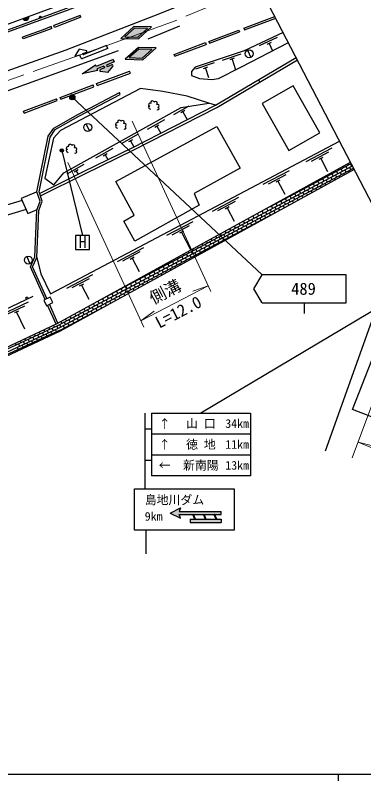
# Model space of a CAD drawing. Units: millimetres at full size, sheet at 1:1000; details may follow other scales. Extents: x 40000 to 680000, y 20000 to 380000.
# Drawn here: x 219058 to 271897, y 204000 to 320045 of the extents above; entities that cross this region are included whole.
import ezdxf
from ezdxf.enums import TextEntityAlignment as Align

# ---------------------------------------------------------------- set-up
doc = ezdxf.new("R2010")
doc.units = ezdxf.units.MM
doc.header["$LTSCALE"] = 1000
doc.linetypes.add('CHAIN', pattern=[18.5, 12, -1.5, 3.5, -1.5])
for name, color, linetype, lineweight in [('M-BGD', 7, 'Continuous', 25), ('M-BGD-EXST', 7, 'Continuous', 25), ('M-BMK', 2, 'CHAIN', 13), ('M-BMK-OTRS', 5, 'Continuous', 25), ('M-STR-HTXT', 7, 'Continuous', 13), ('M-STR-STRC', 7, 'Continuous', 25), ('M-TTL-BAND', 7, 'Continuous', 25)]:
    doc.layers.add(name, color=color, linetype=linetype, lineweight=lineweight)
doc.styles.add('ＭＳ ゴシック', font='')
doc.styles.get('ＭＳ ゴシック').set_extended_font_data('MS Gothic')

msp = doc.modelspace()

# ---------------------------------------------------------------- hatches: boundary and pattern name
at = {"layer": 'M-BGD'}
for points in [[(221133, 319872), (220202, 319533, 0.82183)], [(222674, 319568), (223051, 319705, 0.4608), (222782, 319857, 0.4608)]]:
    msp.add_hatch(color=256, dxfattribs=at).paths.add_polyline_path(points)
at = {"layer": 'M-BGD-EXST'}
msp.add_hatch(color=256, dxfattribs=at).paths.add_polyline_path([(225894, 299449, 0.41421), (226233, 299349, 0.41421), (226333, 299688, 1)])
at = {"layer": 'M-STR-STRC'}
for points in [[(237746, 316489), (239737, 318302), (237045, 318362), (235054, 316550), (237746, 316489), (237652, 316741), (239106, 318066), (237139, 318110), (235684, 316785), (237652, 316741)], [(237723, 315188), (235710, 313400), (238401, 313306), (240414, 315095), (237723, 315188), (237815, 314935), (236344, 313628), (238310, 313560), (239781, 314866), (237815, 314935)], [(233006, 312237), (232902, 312492), (234073, 312969), (233923, 313337), (231320, 312277), (231216, 312531), (229175, 311188), (231573, 311654), (231470, 311908), (232469, 312315), (232573, 312061), (231953, 311808, 0.77336), (231991, 311520), (233100, 311385), (233865, 312281, 0.78564), (233694, 312517)], [(228041, 307842, 0.41421), (227489, 307964, 0.41421), (227366, 307412, 1)], [(243901, 244335), (244125, 243794), (242527, 244585), (244125, 245377), (243901, 244835), (250280, 244835), (250280, 244335)], [(246003, 244335), (246111, 244335), (246398, 243635), (246344, 243635), (246290, 243635)], [(247607, 244335), (247715, 244335), (248002, 243635), (247948, 243635), (247894, 243635)], [(249211, 244335), (249319, 244335), (249606, 243635), (249552, 243635), (249498, 243635)], [(245589, 243135), (245589, 243635), (246344, 243635), (247948, 243635), (249552, 243635), (250280, 243635), (250280, 243135)]]:
    msp.add_hatch(color=256, dxfattribs=at).paths.add_polyline_path(points)
h = msp.add_hatch(color=256, dxfattribs=at)
edge = h.paths.add_edge_path()
edge.add_line((229323, 314154), (229285, 314246))

# ---------------------------------------------------------------- linework, layer by layer
at = {"layer": 'M-BGD'}
for p, q in [((228890, 320022), (224897, 318490)), ((228998, 319742), (225004, 318209)), ((228998, 319742), (228890, 320022)), ((253694, 318099), (258420, 319888)), ((253800, 317819), (258559, 319620)), ((224599, 318054), (224491, 318334)), ((225004, 318209), (224897, 318490)), ((253694, 318099), (253800, 317819)), ((248406, 316098), (252935, 317812)), ((248512, 315817), (253041, 317532)), ((252935, 317812), (253041, 317532)), ((220236, 316461), (220135, 316743)), ((243156, 314111), (247918, 315913)), ((247918, 315913), (248024, 315633)), ((248406, 316098), (248512, 315817)), ((258768, 316662), (256049, 315395)), ((257853, 315905), (257218, 315609)), ((257535, 315757), (258045, 314664)), ((243262, 313830), (248024, 315633)), ((254276, 314759), (254769, 313664)), ((243262, 313830), (243156, 314111)), ((253251, 314175), (250408, 313218)), ((252257, 313524), (251593, 313301)), ((251925, 313412), (252472, 311787)), ((249215, 312817), (246372, 311860)), ((248221, 312166), (247558, 311943)), ((231392, 309681), (236401, 311564)), ((231497, 309400), (236507, 311283)), ((236507, 311283), (236401, 311564)), ((247889, 312054), (248368, 310633)), ((255944, 310274), (256147, 309929)), ((225850, 307597), (230860, 309481)), ((225955, 307316), (230965, 309200)), ((230965, 309200), (230860, 309481)), ((231497, 309400), (231392, 309681)), ((225955, 307316), (225850, 307597)), ((234983, 308056), (234844, 308322)), ((220308, 305514), (225318, 307397)), ((220414, 305233), (225423, 307116)), ((225423, 307116), (225318, 307397)), ((220414, 305233), (220308, 305514)), ((245365, 306250), (243028, 304952)), ((244791, 305588), (244179, 305248)), ((244485, 305418), (245138, 304243)), ((241698, 304213), (239076, 302756)), ((229769, 303571), (230332, 302511)), ((240838, 303392), (240226, 303052)), ((240532, 303222), (241112, 302179)), ((237714, 301999), (235092, 300542)), ((236855, 301178), (236243, 300838)), ((236549, 301008), (237055, 300098)), ((233866, 299861), (231244, 298404)), ((267086, 299916), (263108, 297812)), ((233006, 299040), (232394, 298700)), ((232700, 298870), (233095, 298159)), ((266563, 299300), (263911, 297898)), ((265687, 298497), (265068, 298170)), ((265377, 298334), (266411, 296380)), ((229471, 297419), (226849, 295962)), ((245868, 284307), (270177, 297232)), ((257660, 291030), (269993, 297587)), ((268847, 296978), (268765, 297132)), ((269387, 296812), (269200, 297166)), ((269553, 297353), (269466, 297517)), ((270094, 297188), (269906, 297541)), ((228612, 296598), (228000, 296258)), ((228306, 296428), (228574, 295945)), ((246036, 283943), (270361, 296877)), ((260597, 296484), (256618, 294381)), ((266727, 295851), (266661, 295976)), ((267268, 295686), (267081, 296039)), ((267434, 296227), (267362, 296361)), ((267975, 296061), (267787, 296414)), ((268140, 296602), (268063, 296747)), ((268516, 295896), (268328, 296249)), ((268681, 296437), (268493, 296790)), ((268980, 295875), (268869, 296084)), ((269222, 296271), (269034, 296625)), ((269681, 296261), (269575, 296459)), ((269928, 296647), (269741, 297000)), ((270382, 296646), (270282, 296835)), ((260074, 295869), (257422, 294466)), ((259197, 295066), (258579, 294739)), ((258888, 294902), (259936, 292921)), ((264608, 294724), (264557, 294820)), ((265149, 294559), (264962, 294912)), ((265315, 295100), (265259, 295205)), ((265856, 294934), (265668, 295288)), ((266021, 295475), (265960, 295591)), ((266397, 294769), (266209, 295122)), ((266562, 295310), (266374, 295663)), ((266876, 294720), (266750, 294957)), ((267103, 295145), (266915, 295498)), ((267577, 295105), (267456, 295332)), ((267809, 295520), (267622, 295873)), ((268278, 295490), (268163, 295708)), ((262489, 293598), (262454, 293664)), ((263030, 293432), (262842, 293785)), ((263196, 293973), (263155, 294049)), ((263571, 293267), (263383, 293620)), ((263737, 293808), (263549, 294161)), ((263902, 294349), (263856, 294435)), ((264278, 293642), (264090, 293996)), ((264443, 294183), (264255, 294537)), ((264773, 293564), (264631, 293830)), ((264984, 294018), (264796, 294371)), ((265474, 293949), (265337, 294206)), ((265690, 294394), (265503, 294747)), ((266175, 294334), (266043, 294581)), ((260370, 292471), (260350, 292508)), ((260911, 292305), (260723, 292659)), ((261077, 292846), (261052, 292894)), ((261452, 292140), (261264, 292493)), ((261618, 292681), (261430, 293034)), ((261783, 293222), (261753, 293279)), ((262159, 292516), (261971, 292869)), ((262324, 293057), (262136, 293410)), ((262669, 292408), (262512, 292703)), ((262865, 292891), (262677, 293244)), ((263370, 292793), (263218, 293079)), ((264071, 293178), (263924, 293455)), ((220085, 291988), (186033, 281828)), ((252914, 292422), (248936, 290318)), ((252392, 291806), (249740, 290404)), ((258251, 291344), (258247, 291352)), ((258792, 291179), (258604, 291532)), ((258958, 291720), (258948, 291738)), ((259333, 291013), (259145, 291366)), ((259498, 291554), (259311, 291907)), ((259664, 292095), (259649, 292123)), ((260039, 291389), (259852, 291742)), ((260205, 291930), (260017, 292283)), ((260565, 291252), (260393, 291577)), ((260746, 291764), (260558, 292118)), ((261267, 291637), (261099, 291952)), ((261968, 292022), (261805, 292328)), ((220689, 290606), (186461, 280394)), ((246204, 283580), (258538, 290137)), ((251515, 291003), (250896, 290676)), ((251206, 290840), (252267, 288833)), ((256673, 290052), (256494, 290389)), ((257214, 289887), (257026, 290240)), ((257379, 290428), (257195, 290774)), ((257920, 290262), (257733, 290615)), ((258086, 290803), (257898, 291156)), ((258461, 290097), (258274, 290450)), ((258627, 290638), (258439, 290991)), ((259163, 290481), (258980, 290826)), ((259864, 290866), (259686, 291201)), ((254554, 288925), (254390, 289233)), ((255095, 288760), (254907, 289113)), ((255260, 289301), (255092, 289618)), ((255801, 289135), (255614, 289489)), ((255967, 289676), (255793, 290004)), ((256342, 288970), (256154, 289323)), ((256508, 289511), (256320, 289864)), ((256709, 289132), (256695, 289158)), ((257049, 289346), (256861, 289699)), ((257410, 289518), (257402, 289533)), ((257755, 289721), (257567, 290074)), ((258111, 289903), (258108, 289909)), ((245968, 288749), (241990, 286645)), ((245445, 288133), (242793, 286730)), ((252435, 287799), (252287, 288077)), ((252976, 287633), (252788, 287986)), ((253141, 288174), (252988, 288462)), ((253517, 287468), (253329, 287821)), ((253682, 288009), (253494, 288362)), ((253848, 288550), (253689, 288848)), ((254223, 287843), (254035, 288196)), ((254389, 288384), (254201, 288737)), ((254605, 287976), (254576, 288031)), ((254930, 288219), (254742, 288572)), ((255307, 288362), (255283, 288407)), ((255636, 288594), (255448, 288948)), ((256008, 288747), (255989, 288782)), ((244569, 287330), (243950, 287003)), ((244259, 287166), (245694, 284454)), ((250316, 286672), (250183, 286921)), ((250857, 286506), (250669, 286860)), ((251022, 287047), (250884, 287306)), ((251398, 286341), (251210, 286694)), ((251563, 286882), (251375, 287235)), ((251729, 287423), (251586, 287692)), ((252104, 286717), (251916, 287070)), ((252270, 287258), (252082, 287611)), ((252502, 286821), (252457, 286904)), ((252810, 287092), (252623, 287445)), ((253203, 287206), (253164, 287280)), ((253904, 287591), (253870, 287656)), ((248197, 285545), (248080, 285765)), ((248738, 285380), (248550, 285733)), ((248903, 285921), (248781, 286150)), ((249279, 285214), (249091, 285567)), ((249444, 285755), (249256, 286108)), ((249609, 286296), (249482, 286536)), ((249985, 285590), (249797, 285943)), ((250150, 286131), (249963, 286484)), ((250398, 285665), (250338, 285778)), ((250691, 285965), (250504, 286319)), ((251100, 286050), (251045, 286153)), ((251801, 286435), (251751, 286529)), ((238486, 284792), (234508, 282688)), ((246078, 284418), (245976, 284609)), ((246619, 284253), (246431, 284606)), ((246784, 284794), (246677, 284995)), ((247160, 284088), (246972, 284441)), ((247325, 284629), (247137, 284982)), ((247490, 285169), (247379, 285380)), ((247866, 284463), (247678, 284816)), ((248031, 285004), (247844, 285357)), ((248295, 284509), (248219, 284651)), ((248572, 284839), (248385, 285192)), ((248996, 284894), (248926, 285026)), ((249697, 285279), (249632, 285402)), ((220791, 283479), (221282, 282384)), ((237963, 284176), (235311, 282774)), ((235721, 278912), (245868, 284307)), ((235889, 278548), (246036, 283943)), ((236057, 278184), (246204, 283580)), ((237087, 283373), (236468, 283046)), ((236777, 283210), (237843, 281195)), ((243959, 283292), (243873, 283453)), ((244500, 283126), (244312, 283479)), ((244665, 283667), (244574, 283839)), ((245041, 282961), (244853, 283314)), ((245206, 283502), (245018, 283855)), ((245371, 284043), (245275, 284224)), ((245747, 283336), (245559, 283690)), ((245912, 283877), (245724, 284231)), ((246191, 283353), (246100, 283524)), ((246453, 283712), (246265, 284065)), ((246892, 283738), (246806, 283900)), ((247594, 284123), (247513, 284275)), ((241840, 282165), (241769, 282297)), ((242380, 281999), (242193, 282353)), ((242546, 282540), (242470, 282683)), ((242921, 281834), (242734, 282187)), ((243087, 282375), (242899, 282728)), ((243252, 282916), (243171, 283068)), ((243387, 281811), (243275, 282022)), ((243628, 282210), (243440, 282563)), ((243793, 282751), (243605, 283104)), ((244088, 282197), (243981, 282397)), ((244334, 282585), (244146, 282938)), ((244789, 282582), (244687, 282773)), ((245490, 282967), (245394, 283149)), ((239555, 280497), (239367, 280850)), ((239720, 281038), (239666, 281141)), ((240261, 280873), (240074, 281226)), ((240427, 281414), (240367, 281527)), ((240802, 280707), (240615, 281061)), ((240968, 281248), (240780, 281601)), ((241133, 281789), (241068, 281912)), ((241283, 280655), (241156, 280895)), ((241509, 281083), (241321, 281436)), ((241674, 281624), (241486, 281977)), ((241984, 281041), (241862, 281271)), ((242215, 281458), (242027, 281812)), ((242685, 281426), (242568, 281646)), ((230786, 280720), (226808, 278617)), ((230263, 280105), (227611, 278702)), ((237436, 279370), (237248, 279724)), ((237601, 279911), (237562, 279985)), ((238142, 279746), (237955, 280099)), ((238308, 280287), (238263, 280371)), ((238683, 279581), (238496, 279934)), ((238849, 280122), (238661, 280475)), ((239014, 280663), (238964, 280756)), ((239179, 279500), (239036, 279768)), ((239390, 279956), (239202, 280309)), ((239881, 279885), (239743, 280144)), ((240096, 280332), (239908, 280685)), ((240582, 280270), (240449, 280520)), ((225519, 273034), (235889, 278548)), ((229387, 279302), (228768, 278975)), ((229078, 279138), (230201, 277014)), ((232231, 277056), (235721, 278912)), ((235317, 278244), (235129, 278597)), ((235482, 278785), (235458, 278829)), ((236023, 278619), (235835, 278972)), ((236189, 279160), (236160, 279215)), ((236564, 278454), (236376, 278807)), ((236730, 278995), (236542, 279348)), ((236895, 279536), (236861, 279600)), ((237076, 278344), (236917, 278642)), ((237271, 278829), (237083, 279183)), ((237777, 278729), (237624, 279017)), ((237977, 279205), (237789, 279558)), ((238478, 279114), (238330, 279393)), ((211073, 272431), (221782, 277473)), ((225700, 272677), (236057, 278184)), ((233198, 277117), (233010, 277470)), ((233363, 277658), (233355, 277674)), ((233904, 277493), (233716, 277846)), ((234070, 278034), (234056, 278059)), ((234445, 277327), (234257, 277680)), ((234611, 277868), (234423, 278221)), ((234776, 278409), (234757, 278444)), ((234972, 277188), (234798, 277515)), ((235152, 277703), (234964, 278056)), ((235674, 277573), (235505, 277891)), ((235858, 278078), (235670, 278431)), ((236375, 277958), (236211, 278266)), ((221018, 276561), (216947, 274644)), ((225519, 273367), (224234, 276228)), ((231079, 275990), (230901, 276325)), ((231785, 276366), (231602, 276710)), ((232326, 276200), (232138, 276554)), ((232491, 276741), (232304, 277095)), ((232657, 277282), (232654, 277288)), ((232867, 276035), (232679, 276388)), ((233032, 276576), (232845, 276929)), ((233570, 276417), (233386, 276764)), ((233739, 276952), (233551, 277305)), ((234271, 276802), (234092, 277139)), ((220467, 275970), (217753, 274692)), ((219555, 275209), (218921, 274910)), ((219238, 275060), (220444, 272498)), ((225251, 273231), (223964, 276096)), ((225882, 272321), (233109, 276163)), ((228960, 274863), (228797, 275169)), ((229501, 274698), (229313, 275051)), ((229666, 275239), (229498, 275554)), ((230207, 275074), (230019, 275427)), ((230372, 275615), (230200, 275940)), ((230748, 274908), (230560, 275261)), ((230913, 275449), (230726, 275802)), ((231116, 275068), (231101, 275096)), ((231454, 275284), (231267, 275637)), ((231620, 275825), (231432, 276178)), ((231817, 275454), (231808, 275472)), ((232161, 275659), (231973, 276013)), ((232518, 275839), (232514, 275847)), ((226841, 273737), (226694, 274013)), ((227382, 273571), (227194, 273925)), ((227547, 274112), (227395, 274398)), ((228088, 273947), (227900, 274300)), ((228253, 274488), (228096, 274784)), ((228629, 273782), (228441, 274135)), ((228794, 274323), (228607, 274676)), ((229012, 273912), (228982, 273969)), ((229335, 274157), (229147, 274510)), ((229714, 274298), (229688, 274345)), ((230042, 274533), (229854, 274886)), ((230415, 274683), (230395, 274721)), ((213116, 267250), (225519, 273034)), ((224265, 272449), (224142, 272712)), ((224990, 272787), (224867, 273051)), ((225522, 272594), (225353, 272956)), ((225969, 272820), (225781, 273173)), ((226134, 273361), (225993, 273628)), ((226510, 272655), (226322, 273008)), ((226675, 273196), (226487, 273549)), ((226909, 272757), (226863, 272843)), ((227216, 273030), (227028, 273384)), ((227610, 273142), (227569, 273218)), ((227923, 273406), (227735, 273759)), ((228311, 273527), (228276, 273594)), ((213264, 266878), (225700, 272677)), ((222090, 271435), (221969, 271695)), ((222621, 271242), (222452, 271604)), ((222815, 271773), (222693, 272034)), ((223346, 271580), (223177, 271942)), ((223540, 272111), (223418, 272373)), ((223866, 271412), (223709, 271749)), ((224071, 271918), (223902, 272280)), ((224289, 271451), (224228, 271582)), ((224590, 271751), (224434, 272087)), ((224797, 272256), (224627, 272618)), ((225014, 271790), (224953, 271920)), ((225315, 272090), (225159, 272425)), ((225755, 272137), (225705, 272243)), ((219915, 270421), (219795, 270677)), ((220446, 270227), (220277, 270590)), ((220640, 270759), (220520, 271017)), ((220968, 270056), (220809, 270396)), ((221171, 270565), (221002, 270928)), ((221365, 271097), (221244, 271356)), ((221692, 270395), (221534, 270734)), ((221896, 270903), (221727, 271266)), ((222116, 270433), (222054, 270564)), ((222417, 270734), (222259, 271072)), ((222840, 270772), (222779, 270903)), ((223141, 271073), (222984, 271411)), ((223565, 271112), (223504, 271243)), ((219190, 270083), (219070, 270338)), ((219519, 269377), (219359, 269720)), ((219721, 269889), (219552, 270252)), ((219942, 269416), (219881, 269547)), ((220243, 269716), (220084, 270058)), ((220666, 269755), (220605, 269886)), ((221407, 270102), (221346, 270233)), ((219217, 269077), (219156, 269208))]:
    msp.add_line(p, q, dxfattribs=at)
for points in [[(252063, 332139), (236830, 324952), (226649, 321017), (215885, 317094), (207672, 314356), (203323, 313206), (201071, 312826), (199183, 312698), (196019, 312624), (194932, 312653), (192471, 313024), (190637, 313689), (188801, 314751), (186587, 316742), (184857, 315696), (181792, 319962), (178499, 324545), (174038, 330531)], [(252201, 331872), (236949, 324676), (226755, 320736), (215984, 316810), (207758, 314069), (203386, 312913), (201106, 312528), (199197, 312398), (196018, 312324), (194905, 312353), (192397, 312732), (190510, 313416), (188624, 314507), (186552, 316371), (184775, 315296), (181548, 319787), (178257, 324368), (173797, 330352)], [(229350, 322933), (226363, 321779), (215618, 317862)], [(224491, 318334), (223260, 317861), (220135, 316743)], [(224599, 318054), (223365, 317580), (220236, 316461)], [(259697, 317426), (253787, 314672), (246319, 312159), (245773, 311528), (245773, 310934), (246975, 310444), (248883, 310314), (249855, 310478), (253282, 312192), (260476, 315925)], [(222743, 293040), (229422, 296367), (236770, 299952), (249407, 306432), (261664, 313636)], [(222874, 292658), (229598, 296008), (236949, 299594), (249599, 306081), (261849, 313280)], [(249407, 306432), (248421, 306741), (245101, 307783), (241436, 308500), (238058, 308942), (225927, 302568), (224840, 301413), (223532, 295357), (224880, 294359)], [(223577, 276958), (221358, 281898), (222023, 283414), (222330, 290486), (222822, 291882), (222343, 293283), (224061, 301709), (224885, 302932), (228545, 305026), (234844, 308322)], [(223847, 277089), (221686, 281899), (222321, 283345), (222628, 290429), (223140, 291881), (222653, 293303), (224343, 301591), (225095, 302707), (228689, 304762), (234983, 308056)], [(224880, 294359), (226407, 296174), (244207, 306064), (248421, 306741)], [(240512, 305742), (240640, 305696), (240752, 305741), (240858, 305875), (240838, 306005), (240755, 306064), (240696, 306075), (240801, 306136), (240866, 306325), (240833, 306462), (240652, 306531), (240505, 306512), (240582, 306709), (240585, 306875), (240461, 306951), (240279, 306989), (240154, 306933), (240121, 306872), (240068, 306955), (239836, 307057), (239663, 306989), (239564, 306829), (239606, 306718), (239677, 306666), (239483, 306714), (239292, 306601), (239239, 306402), (239310, 306325), (239438, 306294), (239281, 306249), (239259, 306161), (239300, 305990), (239382, 305901), (239554, 305823)], [(235518, 302840), (235645, 302794), (235758, 302839), (235864, 302973), (235844, 303103), (235761, 303162), (235701, 303174), (235807, 303234), (235871, 303424), (235839, 303560), (235658, 303630), (235511, 303611), (235587, 303807), (235590, 303973), (235467, 304049), (235285, 304088), (235160, 304032), (235127, 303970), (235074, 304053), (234842, 304156), (234669, 304088), (234570, 303928), (234612, 303817), (234682, 303764), (234489, 303812), (234297, 303700), (234245, 303501), (234316, 303424), (234444, 303392), (234287, 303348), (234265, 303259), (234306, 303089), (234388, 302999), (234560, 302921)], [(234324, 294855), (249598, 303189), (253159, 296869), (246195, 293053), (246948, 291250), (237197, 285815), (235531, 288850), (237083, 289740), (234299, 294842)], [(222321, 283345), (222940, 280847), (224403, 277797), (268234, 300976)], [(228038, 299172), (228165, 299126), (228278, 299171), (228384, 299305), (228364, 299435), (228281, 299494), (228221, 299505), (228327, 299566), (228391, 299755), (228359, 299892), (228178, 299961), (228031, 299942), (228107, 300139), (228110, 300305), (227987, 300381), (227805, 300420), (227679, 300364), (227647, 300302), (227594, 300385), (227362, 300488), (227189, 300420), (227090, 300260), (227132, 300148), (227202, 300096), (227009, 300144), (226817, 300032), (226764, 299833), (226836, 299756), (226964, 299724), (226806, 299680), (226784, 299591), (226826, 299421), (226908, 299331), (227080, 299253)], [(213027, 267509), (225387, 273295), (269904, 297758)], [(213473, 266388), (225933, 272220), (270484, 296702)], [(222343, 293283), (222222, 293248), (219965, 292261), (220961, 289986), (222371, 290603)], [(225882, 272321), (224590, 271751), (222417, 270734), (218069, 268699), (215169, 267347), (213420, 266521)]]:
    msp.add_lwpolyline(points, dxfattribs=at)
for points in [[(260540, 299533), (265258, 302201), (261224, 309337), (256505, 306669)], [(223804, 276019), (224762, 276485), (224349, 277333), (223392, 276867)], [(273115, 267765), (277316, 266131), (274409, 258658), (270208, 260292)]]:
    msp.add_lwpolyline(points, close=True, dxfattribs=at)
for centre, radius in [((254522, 314211), 600), ((230050, 303041), 600), ((221037, 282931), 600), ((220810, 277181), 150)]:
    msp.add_circle(centre, radius, dxfattribs=at)
for centre, radius, start, end in [((220634, 319794), 505, 211.19742, 8.85562), ((222851, 319666), 203, 11.06483, 208.98821)]:
    msp.add_arc(centre, radius, start, end, dxfattribs=at)
at = {"layer": 'M-BGD-EXST'}
for p, q in [((226113, 299568), (229245, 286640)), ((230295, 286640), (228195, 286640)), ((228195, 286640), (228195, 284540)), ((230295, 284540), (230295, 286640)), ((228195, 284540), (230295, 284540))]:
    msp.add_line(p, q, dxfattribs=at)
msp.add_circle((226113, 299568), 250, dxfattribs=at)
at = {"layer": 'M-BMK'}
msp.add_lwpolyline([(256005, 324541), (242740, 318989), (233106, 315528), (214210, 308851), (192930, 301228), (172810, 294132), (163710, 290901), (162031, 290353), (155779, 288307), (146213, 285637), (140647, 284260), (136977, 283387), (131784, 282261), (125507, 281088), (120881, 280447), (113777, 279579), (106059, 278954), (98794, 278571), (87850, 278338), (78037, 278654), (74403, 278900), (69870, 279373), (65810, 279957), (64389, 280173)], dxfattribs=at)
at = {"layer": 'M-BMK-OTRS'}
for p, q in [((273991, 289882), (248985, 338069)), ((266081, 254011), (282580, 300226))]:
    msp.add_line(p, q, dxfattribs=at)
at = {"layer": 'M-STR-HTXT'}
for p, q in [((236757, 303972), (248714, 278163)), ((227047, 297706), (238554, 272772)), ((248309, 279037), (238105, 273746)), ((248309, 279037), (245994, 278221)), ((238105, 273746), (240106, 275168)), ((277588, 272989), (270163, 252930)), ((271048, 255320), (273424, 254704))]:
    msp.add_line(p, q, dxfattribs=at)
msp.add_lwpolyline([(271048, 255320), (277963, 252453), (283747, 250385), (290138, 248538), (296718, 246887), (304845, 245175), (309724, 244433), (319435, 243734)], dxfattribs=at)
at = {"layer": 'M-STR-STRC'}
for p, q in [((239198, 316491), (243987, 318455)), ((228754, 314895), (228127, 313976)), ((229843, 314669), (228754, 314895)), ((233077, 315022), (229269, 313485)), ((232889, 315485), (229453, 314098)), ((233077, 315022), (232889, 315485)), ((228247, 313827), (228822, 314059)), ((229009, 313595), (228822, 314059)), ((229285, 314246), (229860, 314478)), ((229323, 314154), (229285, 314246)), ((233923, 313337), (231320, 312277)), ((233923, 313337), (234073, 312969)), ((229175, 311188), (231216, 312531)), ((231320, 312277), (231216, 312531)), ((232469, 312315), (231470, 311908)), ((232469, 312315), (232573, 312061)), ((234073, 312969), (232902, 312492)), ((232902, 312492), (233006, 312237)), ((233694, 312517), (233006, 312237)), ((233100, 311385), (233865, 312281)), ((231573, 311654), (229175, 311188)), ((231573, 311654), (231470, 311908)), ((232573, 312061), (231953, 311808)), ((233100, 311385), (231991, 311520)), ((227704, 307627), (256515, 280720)), ((255226, 278590), (256515, 280720)), ((269244, 280720), (256515, 280720)), ((269244, 276459), (269244, 280720)), ((256515, 276459), (255226, 278590)), ((262679, 278636), (262770, 278590)), ((276825, 277331), (247206, 259732)), ((256515, 276459), (269244, 276459)), ((262879, 276459), (262879, 274850)), ((238706, 259732), (238706, 248232)), ((239706, 259732), (254706, 259732)), ((239706, 259732), (239706, 250232)), ((254706, 259732), (254706, 250232)), ((238706, 257357), (239706, 257357)), ((239706, 256566), (254706, 256566)), ((239706, 253399), (254706, 253399)), ((238706, 252607), (239706, 252607)), ((254706, 250232), (239706, 250232)), ((237142, 242001), (237142, 248232)), ((237142, 248232), (252247, 248232)), ((252247, 248232), (252247, 242001)), ((242527, 244585), (244125, 245377)), ((244125, 245377), (243901, 244835)), ((242527, 244585), (244125, 243794)), ((243901, 244835), (250280, 244835)), ((244125, 243794), (243901, 244335)), ((243901, 244335), (250280, 244335)), ((246290, 243635), (246003, 244335)), ((246398, 243635), (246103, 244354)), ((247894, 243635), (247607, 244335)), ((248002, 243635), (247707, 244354)), ((249498, 243635), (249182, 244405)), ((249606, 243635), (249282, 244426)), ((250280, 244335), (250280, 244835)), ((245589, 243635), (245589, 243135)), ((245589, 243635), (250280, 243635)), ((245589, 243135), (250280, 243135)), ((250280, 243635), (250280, 243135)), ((252247, 242001), (237142, 242001)), ((238876, 242001), (238874, 238393))]:
    msp.add_line(p, q, dxfattribs=at)
for points in [[(203425, 306532), (226754, 314824), (240979, 320313), (255200, 326094)], [(206717, 304549), (213196, 306903), (222316, 310217), (234700, 314733)]]:
    msp.add_lwpolyline(points, dxfattribs=at)
for points in [[(237045, 318362), (235054, 316550), (237746, 316489), (239737, 318302)], [(237139, 318110), (235684, 316785), (237652, 316741), (239106, 318066)], [(237723, 315188), (235710, 313400), (238401, 313306), (240414, 315095)], [(237815, 314935), (236344, 313628), (238310, 313560), (239781, 314866)]]:
    msp.add_lwpolyline(points, close=True, dxfattribs=at)
msp.add_circle((227704, 307627), 400, dxfattribs=at)
for centre, radius, start, end in [((229822, 314571), 100, 291.98101, 78.29094), ((228209, 313920), 100, 145.67107, 291.98101), ((229194, 313670), 200, 202.04535, 291.98101), ((229415, 314191), 100, 201.98101, 291.98101), ((233751, 312378), 150, 319.53751, 112.15616), ((232009, 311669), 150, 112.15616, 263.02434)]:
    msp.add_arc(centre, radius, start, end, dxfattribs=at)
at = {"layer": 'M-TTL-BAND'}
for p, q in [((40000, 205000), (579000, 205000)), ((268000, 205000), (268000, 204000))]:
    msp.add_line(p, q, dxfattribs=at)

# ---------------------------------------------------------------- texts
at = {"layer": 'M-BGD-EXST', "style": 'ＭＳ ゴシック'}
msp.add_text('H', height=1833, dxfattribs=at).set_placement((228648, 284232), align=Align.BOTTOM_LEFT)
at = {"layer": 'M-STR-HTXT', "style": 'ＭＳ ゴシック'}
for s, p in [('側溝', (240227, 275684)), ('L=12.0', (241139, 272034))]:
    msp.add_text(s, height=1833, rotation=27.407, dxfattribs=at).set_placement(p, align=Align.BOTTOM_LEFT)
at = {"layer": 'M-STR-STRC', "style": 'ＭＳ ゴシック'}
for s, height, p in [('489', 1833, (262770, 278590)), ('↑', 1320, (241706, 258149)), ('山 口', 1320, (247206, 258149)), ('34km', 1320, (252706, 258149)), ('↑', 1320, (241706, 254982)), ('徳 地', 1320, (247206, 254982)), ('11km', 1320, (252706, 254982)), ('←', 1320, (241706, 251816)), ('新南陽', 1320, (247206, 251816)), ('13km', 1320, (252706, 251816))]:
    msp.add_text(s, height=height, dxfattribs=at).set_placement(p, align=Align.MIDDLE_CENTER)
for s, p in [('島地川ダム', (238692, 246578)), ('9km', (238692, 244078))]:
    msp.add_text(s, height=1320, dxfattribs=at).set_placement(p, align=Align.MIDDLE_LEFT)

doc.saveas('drawing.dxf')
